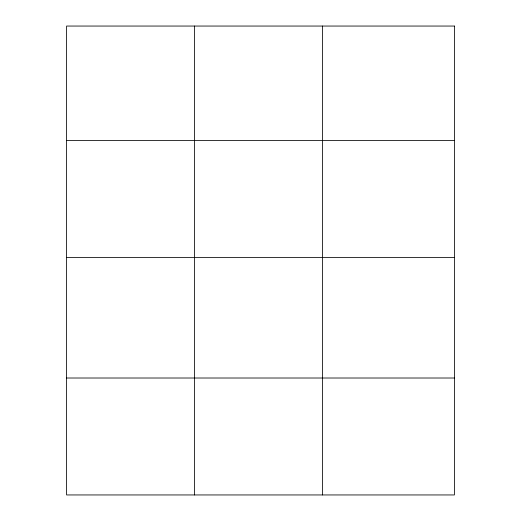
<?xml version="1.0" encoding="UTF-8"?>
<svg xmlns="http://www.w3.org/2000/svg" width="521" height="521" viewBox="0 0 521 521"><rect width="100%" height="100%" fill="white"/><g stroke="black" fill="none" stroke-linecap="round" stroke-linejoin="round"><path stroke-width="0.78" d="M66.597 140.585L454.403 140.585M66.597 257.524L454.403 257.524M66.597 378.012L454.403 378.012M322.551 26.05L322.551 494.95M194.574 26.05L194.574 494.95M454.403 26.05L66.597 26.05L66.597 494.95L454.403 494.95L454.403 26.05"/></g></svg>
